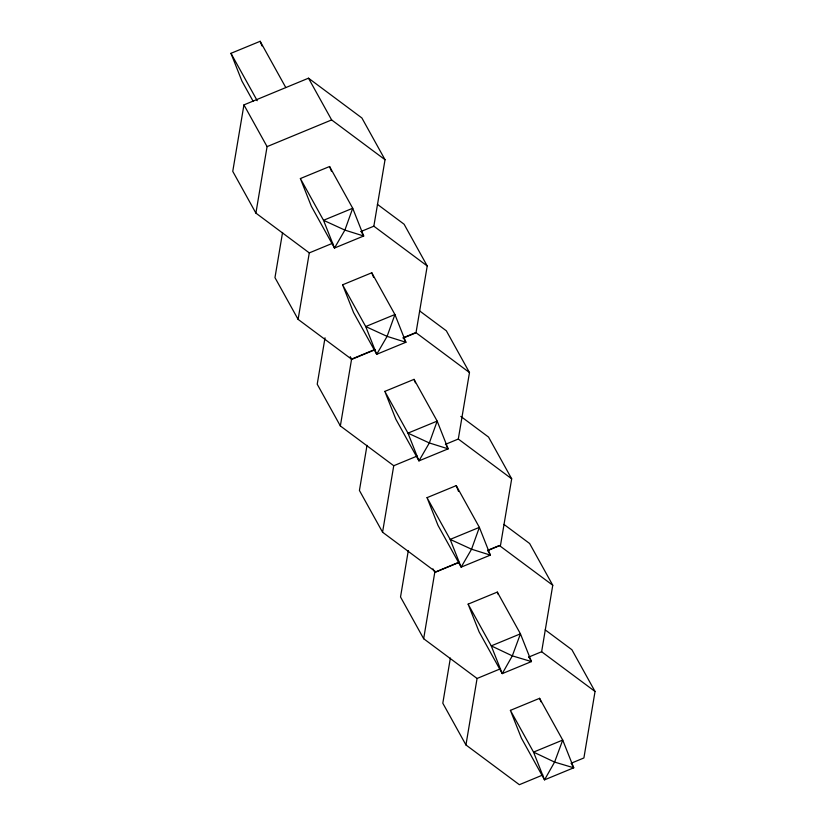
<?xml version="1.0" encoding="UTF-8"?>
<svg xmlns="http://www.w3.org/2000/svg" width="826" height="826" viewBox="0 0 826 826"><rect width="100%" height="100%" fill="white"/><g stroke="black" fill="none" stroke-linecap="round" stroke-linejoin="round"><path stroke-width="1.24" d="M408.302 550.57L400.527 596.981L423.666 638.725L477.077 678.466L500.546 668.75M423.666 638.725L434.796 572.242L432.917 568.856M450.366 658.054L442.808 703.215L465.947 744.959L519.358 784.7L542.827 774.974M465.947 744.959L477.077 678.466M528.712 657.083L541.629 651.735L552.759 585.252L529.621 543.508L503.943 524.396M545.191 629.866L571.902 649.742L595.04 691.476L583.899 757.958L570.993 763.307M360.931 231.528L373.848 226.19L385.03 159.717L361.891 117.973L308.501 78.191L243.938 104.892L232.756 171.364L255.895 213.108L309.285 252.89L332.764 243.185M255.895 213.108L267.077 146.625L243.938 104.892M282.564 232.467L274.965 277.629L298.103 319.363L351.494 359.145L374.963 349.439M298.103 319.363L309.285 252.89M325.021 337.803L317.215 384.214L340.353 425.948L393.744 465.73L417.213 456.024M340.353 425.948L351.535 359.475L350.286 357.214M367.012 445.317L359.424 490.468L382.562 532.212L435.942 571.995L459.421 562.279M377.399 204.342L404.1 224.228L427.228 265.972L416.056 332.455L403.14 337.793M382.562 532.212L393.744 465.73M445.39 444.378L458.306 439.029L469.478 372.557L446.35 330.813L419.649 310.927M460.836 416.418L488.548 437.078L511.686 478.812L500.515 545.294L487.598 550.632M267.077 146.625L331.639 119.935L385.03 159.717M351.535 359.475L375.014 349.759M403.181 338.113L416.097 332.775L469.478 372.557M434.796 572.242L458.265 562.516M487.608 550.364L499.348 545.501L552.759 585.252M468.115 604.147L497.304 592.087L520.442 633.831L531.438 661.574L502.249 673.624L479.111 631.88L468.115 604.147L491.253 645.88L502.249 673.624L512.316 655.865L520.442 633.831L491.253 645.88L512.316 655.865L531.438 661.574L528.939 657.062M510.396 710.37L539.585 698.321L562.723 740.065L573.719 767.798L544.53 779.847L521.392 738.114L510.396 710.37L533.534 752.114L544.53 779.847L554.597 762.088L562.723 740.065L533.534 752.114L554.597 762.088L573.719 767.798L571.85 764.422M253.2 101.391L241.935 81.082L230.96 53.329L260.159 41.3L285.796 87.556M300.375 178.55L329.574 166.522L352.712 208.255L363.688 236.009L334.489 248.037L311.35 206.304L300.375 178.55L323.513 220.294L334.489 248.037L344.896 230.103L352.712 208.255L323.513 220.294L344.896 230.103L363.688 236.009L361.189 231.497M342.584 284.815L371.783 272.776L394.921 314.52L405.896 342.263L376.697 354.302L353.559 312.558L342.584 284.815L365.712 326.549L376.697 354.302L387.105 336.368L394.921 314.52L365.712 326.549L387.105 336.368L405.896 342.263L403.398 337.751M384.833 391.39L414.032 379.361L437.171 421.105L448.146 448.848L418.947 460.887L395.809 419.143L384.833 391.39L407.961 433.134L418.947 460.887L429.344 442.953L437.171 421.105L407.961 433.134L429.344 442.953L448.146 448.848L446.267 445.462M427.032 497.655L456.241 485.626L479.369 527.36L490.355 555.113L461.145 567.142L438.007 525.398L427.032 497.655L450.17 539.399L461.145 567.142L471.553 549.207L479.369 527.36L450.17 539.399L471.553 549.207L490.355 555.113L487.846 550.601M373.848 226.19L427.228 265.972M458.306 439.029L511.686 478.812M541.629 651.735L595.04 691.476M308.501 78.191L331.639 119.935M230.96 53.329L257.227 100.71M350.234 356.894L351.494 359.145M539.585 698.321L540.968 701.79M497.304 592.087L498.223 594.4M456.241 485.626L458.523 491.408M371.783 272.776L373.61 277.402M414.032 379.361L415.406 382.83M329.574 166.522L331.402 171.147M260.159 41.3L261.997 45.926"/></g></svg>
